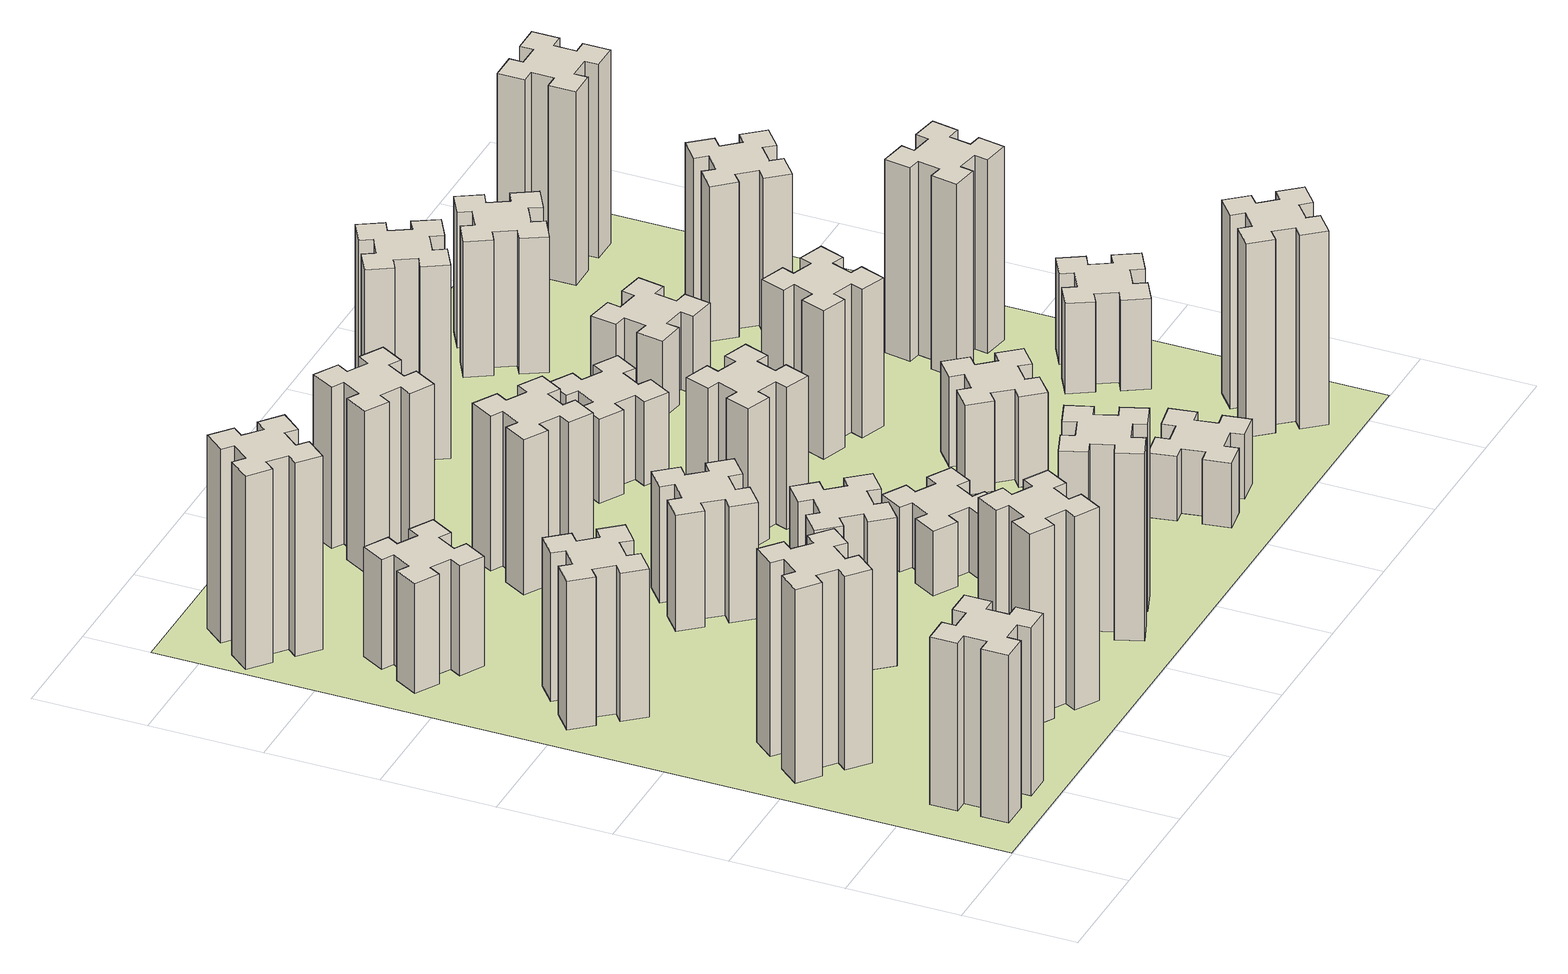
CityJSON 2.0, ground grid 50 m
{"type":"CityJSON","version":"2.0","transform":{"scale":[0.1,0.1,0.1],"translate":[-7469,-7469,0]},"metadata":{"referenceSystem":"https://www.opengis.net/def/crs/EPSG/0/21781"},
"CityObjects":{
"building1":{"type":"Building","attributes":{"class":"1000","function":"1000","usage":"1000","yearOfConstruction":2016,"roofType":"1000","measuredHeight":78,"storeysAboveGround":30,"storeysBelowGround":0},"geometry":[{"type":"Solid","lod":"1","boundaries":[[[[0,1,2,3,4,5,6,7,8,9,10,11,12,13,14,15,16,17,18,19]],[[17,16,20,21]],[[16,15,22,20]],[[15,14,23,22]],[[14,13,24,23]],[[13,12,25,24]],[[12,11,26,25]],[[11,10,27,26]],[[10,9,28,27]],[[9,8,29,28]],[[8,7,30,29]],[[7,6,31,30]],[[6,5,32,31]],[[5,4,33,32]],[[4,3,34,33]],[[3,2,35,34]],[[2,1,36,35]],[[1,0,37,36]],[[0,19,38,37]],[[19,18,39,38]],[[18,17,21,39]],[[24,25,26,27,28,29,30,31,32,33,34,35,36,37,38,39,21,20,22,23]]]]}]},
"building2":{"type":"Building","attributes":{"class":"1000","function":"1000","usage":"1000","yearOfConstruction":2016,"roofType":"1000","measuredHeight":90,"storeysAboveGround":30,"storeysBelowGround":0},"geometry":[{"type":"Solid","lod":"1","boundaries":[[[[40,41,42,43,44,45,46,47,48,49,50,51,52,53,54,55,56,57,58,59]],[[57,56,60,61]],[[56,55,62,60]],[[55,54,63,62]],[[54,53,64,63]],[[53,52,65,64]],[[52,51,66,65]],[[51,50,67,66]],[[50,49,68,67]],[[49,48,69,68]],[[48,47,70,69]],[[47,46,71,70]],[[46,45,72,71]],[[45,44,73,72]],[[44,43,74,73]],[[43,42,75,74]],[[42,41,76,75]],[[41,40,77,76]],[[40,59,78,77]],[[59,58,79,78]],[[58,57,61,79]],[[64,65,66,67,68,69,70,71,72,73,74,75,76,77,78,79,61,60,62,63]]]]}]},
"building3":{"type":"Building","attributes":{"class":"1000","function":"1000","usage":"1000","yearOfConstruction":2016,"roofType":"1000","measuredHeight":69,"storeysAboveGround":30,"storeysBelowGround":0},"geometry":[{"type":"Solid","lod":"1","boundaries":[[[[80,81,82,83,84,85,86,87,88,89,90,91,92,93,94,95,96,97,98,99]],[[97,96,100,101]],[[96,95,102,100]],[[95,94,103,102]],[[94,93,104,103]],[[93,92,105,104]],[[92,91,106,105]],[[91,90,107,106]],[[90,89,108,107]],[[89,88,109,108]],[[88,87,110,109]],[[87,86,111,110]],[[86,85,112,111]],[[85,84,113,112]],[[84,83,114,113]],[[83,82,115,114]],[[82,81,116,115]],[[81,80,117,116]],[[80,99,118,117]],[[99,98,119,118]],[[98,97,101,119]],[[104,105,106,107,108,109,110,111,112,113,114,115,116,117,118,119,101,100,102,103]]]]}]},
"building4":{"type":"Building","attributes":{"class":"1000","function":"1000","usage":"1000","yearOfConstruction":2016,"roofType":"1000","measuredHeight":51,"storeysAboveGround":30,"storeysBelowGround":0},"geometry":[{"type":"Solid","lod":"1","boundaries":[[[[120,121,122,123,124,125,126,127,128,129,130,131,132,133,134,135,136,137,138,139]],[[137,136,140,141]],[[136,135,142,140]],[[135,134,143,142]],[[134,133,144,143]],[[133,132,145,144]],[[132,131,146,145]],[[131,130,147,146]],[[130,129,148,147]],[[129,128,149,148]],[[128,127,150,149]],[[127,126,151,150]],[[126,125,152,151]],[[125,124,153,152]],[[124,123,154,153]],[[123,122,155,154]],[[122,121,156,155]],[[121,120,157,156]],[[120,139,158,157]],[[139,138,159,158]],[[138,137,141,159]],[[144,145,146,147,148,149,150,151,152,153,154,155,156,157,158,159,141,140,142,143]]]]}]},
"building5":{"type":"Building","attributes":{"class":"1000","function":"1000","usage":"1000","yearOfConstruction":2016,"roofType":"1000","measuredHeight":90,"storeysAboveGround":30,"storeysBelowGround":0},"geometry":[{"type":"Solid","lod":"1","boundaries":[[[[160,161,162,163,164,165,166,167,168,169,170,171,172,173,174,175,176,177,178,179]],[[177,176,180,181]],[[176,175,182,180]],[[175,174,183,182]],[[174,173,184,183]],[[173,172,185,184]],[[172,171,186,185]],[[171,170,187,186]],[[170,169,188,187]],[[169,168,189,188]],[[168,167,190,189]],[[167,166,191,190]],[[166,165,192,191]],[[165,164,193,192]],[[164,163,194,193]],[[163,162,195,194]],[[162,161,196,195]],[[161,160,197,196]],[[160,179,198,197]],[[179,178,199,198]],[[178,177,181,199]],[[184,185,186,187,188,189,190,191,192,193,194,195,196,197,198,199,181,180,182,183]]]]}]},
"building6":{"type":"Building","attributes":{"class":"1000","function":"1000","usage":"1000","yearOfConstruction":2016,"roofType":"1000","measuredHeight":90,"storeysAboveGround":30,"storeysBelowGround":0},"geometry":[{"type":"Solid","lod":"1","boundaries":[[[[200,201,202,203,204,205,206,207,208,209,210,211,212,213,214,215,216,217,218,219]],[[217,216,220,221]],[[216,215,222,220]],[[215,214,223,222]],[[214,213,224,223]],[[213,212,225,224]],[[212,211,226,225]],[[211,210,227,226]],[[210,209,228,227]],[[209,208,229,228]],[[208,207,230,229]],[[207,206,231,230]],[[206,205,232,231]],[[205,204,233,232]],[[204,203,234,233]],[[203,202,235,234]],[[202,201,236,235]],[[201,200,237,236]],[[200,219,238,237]],[[219,218,239,238]],[[218,217,221,239]],[[224,225,226,227,228,229,230,231,232,233,234,235,236,237,238,239,221,220,222,223]]]]}]},
"building7":{"type":"Building","attributes":{"class":"1000","function":"1000","usage":"1000","yearOfConstruction":2016,"roofType":"1000","measuredHeight":69,"storeysAboveGround":30,"storeysBelowGround":0},"geometry":[{"type":"Solid","lod":"1","boundaries":[[[[240,241,242,243,244,245,246,247,248,249,250,251,252,253,254,255,256,257,258,259]],[[257,256,260,261]],[[256,255,262,260]],[[255,254,263,262]],[[254,253,264,263]],[[253,252,265,264]],[[252,251,266,265]],[[251,250,267,266]],[[250,249,268,267]],[[249,248,269,268]],[[248,247,270,269]],[[247,246,271,270]],[[246,245,272,271]],[[245,244,273,272]],[[244,243,274,273]],[[243,242,275,274]],[[242,241,276,275]],[[241,240,277,276]],[[240,259,278,277]],[[259,258,279,278]],[[258,257,261,279]],[[264,265,266,267,268,269,270,271,272,273,274,275,276,277,278,279,261,260,262,263]]]]}]},
"building8":{"type":"Building","attributes":{"class":"1000","function":"1000","usage":"1000","yearOfConstruction":2016,"roofType":"1000","measuredHeight":54,"storeysAboveGround":30,"storeysBelowGround":0},"geometry":[{"type":"Solid","lod":"1","boundaries":[[[[280,281,282,283,284,285,286,287,288,289,290,291,292,293,294,295,296,297,298,299]],[[297,296,300,301]],[[296,295,302,300]],[[295,294,303,302]],[[294,293,304,303]],[[293,292,305,304]],[[292,291,306,305]],[[291,290,307,306]],[[290,289,308,307]],[[289,288,309,308]],[[288,287,310,309]],[[287,286,311,310]],[[286,285,312,311]],[[285,284,313,312]],[[284,283,314,313]],[[283,282,315,314]],[[282,281,316,315]],[[281,280,317,316]],[[280,299,318,317]],[[299,298,319,318]],[[298,297,301,319]],[[304,305,306,307,308,309,310,311,312,313,314,315,316,317,318,319,301,300,302,303]]]]}]},
"building9":{"type":"Building","attributes":{"class":"1000","function":"1000","usage":"1000","yearOfConstruction":2016,"roofType":"1000","measuredHeight":87,"storeysAboveGround":30,"storeysBelowGround":0},"geometry":[{"type":"Solid","lod":"1","boundaries":[[[[320,321,322,323,324,325,326,327,328,329,330,331,332,333,334,335,336,337,338,339]],[[337,336,340,341]],[[336,335,342,340]],[[335,334,343,342]],[[334,333,344,343]],[[333,332,345,344]],[[332,331,346,345]],[[331,330,347,346]],[[330,329,348,347]],[[329,328,349,348]],[[328,327,350,349]],[[327,326,351,350]],[[326,325,352,351]],[[325,324,353,352]],[[324,323,354,353]],[[323,322,355,354]],[[322,321,356,355]],[[321,320,357,356]],[[320,339,358,357]],[[339,338,359,358]],[[338,337,341,359]],[[344,345,346,347,348,349,350,351,352,353,354,355,356,357,358,359,341,340,342,343]]]]}]},
"building10":{"type":"Building","attributes":{"class":"1000","function":"1000","usage":"1000","yearOfConstruction":2016,"roofType":"1000","measuredHeight":72,"storeysAboveGround":30,"storeysBelowGround":0},"geometry":[{"type":"Solid","lod":"1","boundaries":[[[[360,361,362,363,364,365,366,367,368,369,370,371,372,373,374,375,376,377,378,379]],[[377,376,380,381]],[[376,375,382,380]],[[375,374,383,382]],[[374,373,384,383]],[[373,372,385,384]],[[372,371,386,385]],[[371,370,387,386]],[[370,369,388,387]],[[369,368,389,388]],[[368,367,390,389]],[[367,366,391,390]],[[366,365,392,391]],[[365,364,393,392]],[[364,363,394,393]],[[363,362,395,394]],[[362,361,396,395]],[[361,360,397,396]],[[360,379,398,397]],[[379,378,399,398]],[[378,377,381,399]],[[384,385,386,387,388,389,390,391,392,393,394,395,396,397,398,399,381,380,382,383]]]]}]},
"building11":{"type":"Building","attributes":{"class":"1000","function":"1000","usage":"1000","yearOfConstruction":2016,"roofType":"1000","measuredHeight":75,"storeysAboveGround":30,"storeysBelowGround":0},"geometry":[{"type":"Solid","lod":"1","boundaries":[[[[400,401,402,403,404,405,406,407,408,409,410,411,412,413,414,415,416,417,418,419]],[[417,416,420,421]],[[416,415,422,420]],[[415,414,423,422]],[[414,413,424,423]],[[413,412,425,424]],[[412,411,426,425]],[[411,410,427,426]],[[410,409,428,427]],[[409,408,429,428]],[[408,407,430,429]],[[407,406,431,430]],[[406,405,432,431]],[[405,404,433,432]],[[404,403,434,433]],[[403,402,435,434]],[[402,401,436,435]],[[401,400,437,436]],[[400,419,438,437]],[[419,418,439,438]],[[418,417,421,439]],[[424,425,426,427,428,429,430,431,432,433,434,435,436,437,438,439,421,420,422,423]]]]}]},
"building12":{"type":"Building","attributes":{"class":"1000","function":"1000","usage":"1000","yearOfConstruction":2016,"roofType":"1000","measuredHeight":30,"storeysAboveGround":30,"storeysBelowGround":0},"geometry":[{"type":"Solid","lod":"1","boundaries":[[[[440,441,442,443,444,445,446,447,448,449,450,451,452,453,454,455,456,457,458,459]],[[457,456,460,461]],[[456,455,462,460]],[[455,454,463,462]],[[454,453,464,463]],[[453,452,465,464]],[[452,451,466,465]],[[451,450,467,466]],[[450,449,468,467]],[[449,448,469,468]],[[448,447,470,469]],[[447,446,471,470]],[[446,445,472,471]],[[445,444,473,472]],[[444,443,474,473]],[[443,442,475,474]],[[442,441,476,475]],[[441,440,477,476]],[[440,459,478,477]],[[459,458,479,478]],[[458,457,461,479]],[[464,465,466,467,468,469,470,471,472,473,474,475,476,477,478,479,461,460,462,463]]]]}]},
"building13":{"type":"Building","attributes":{"class":"1000","function":"1000","usage":"1000","yearOfConstruction":2016,"roofType":"1000","measuredHeight":66,"storeysAboveGround":30,"storeysBelowGround":0},"geometry":[{"type":"Solid","lod":"1","boundaries":[[[[480,481,482,483,484,485,486,487,488,489,490,491,492,493,494,495,496,497,498,499]],[[497,496,500,501]],[[496,495,502,500]],[[495,494,503,502]],[[494,493,504,503]],[[493,492,505,504]],[[492,491,506,505]],[[491,490,507,506]],[[490,489,508,507]],[[489,488,509,508]],[[488,487,510,509]],[[487,486,511,510]],[[486,485,512,511]],[[485,484,513,512]],[[484,483,514,513]],[[483,482,515,514]],[[482,481,516,515]],[[481,480,517,516]],[[480,499,518,517]],[[499,498,519,518]],[[498,497,501,519]],[[504,505,506,507,508,509,510,511,512,513,514,515,516,517,518,519,501,500,502,503]]]]}]},
"building14":{"type":"Building","attributes":{"class":"1000","function":"1000","usage":"1000","yearOfConstruction":2016,"roofType":"1000","measuredHeight":39,"storeysAboveGround":30,"storeysBelowGround":0},"geometry":[{"type":"Solid","lod":"1","boundaries":[[[[520,521,522,523,524,525,526,527,528,529,530,531,532,533,534,535,536,537,538,539]],[[537,536,540,541]],[[536,535,542,540]],[[535,534,543,542]],[[534,533,544,543]],[[533,532,545,544]],[[532,531,546,545]],[[531,530,547,546]],[[530,529,548,547]],[[529,528,549,548]],[[528,527,550,549]],[[527,526,551,550]],[[526,525,552,551]],[[525,524,553,552]],[[524,523,554,553]],[[523,522,555,554]],[[522,521,556,555]],[[521,520,557,556]],[[520,539,558,557]],[[539,538,559,558]],[[538,537,541,559]],[[544,545,546,547,548,549,550,551,552,553,554,555,556,557,558,559,541,540,542,543]]]]}]},
"building15":{"type":"Building","attributes":{"class":"1000","function":"1000","usage":"1000","yearOfConstruction":2016,"roofType":"1000","measuredHeight":30,"storeysAboveGround":30,"storeysBelowGround":0},"geometry":[{"type":"Solid","lod":"1","boundaries":[[[[560,561,562,563,564,565,566,567,568,569,570,571,572,573,574,575,576,577,578,579]],[[577,576,580,581]],[[576,575,582,580]],[[575,574,583,582]],[[574,573,584,583]],[[573,572,585,584]],[[572,571,586,585]],[[571,570,587,586]],[[570,569,588,587]],[[569,568,589,588]],[[568,567,590,589]],[[567,566,591,590]],[[566,565,592,591]],[[565,564,593,592]],[[564,563,594,593]],[[563,562,595,594]],[[562,561,596,595]],[[561,560,597,596]],[[560,579,598,597]],[[579,578,599,598]],[[578,577,581,599]],[[584,585,586,587,588,589,590,591,592,593,594,595,596,597,598,599,581,580,582,583]]]]}]},
"building16":{"type":"Building","attributes":{"class":"1000","function":"1000","usage":"1000","yearOfConstruction":2016,"roofType":"1000","measuredHeight":90,"storeysAboveGround":30,"storeysBelowGround":0},"geometry":[{"type":"Solid","lod":"1","boundaries":[[[[600,601,602,603,604,605,606,607,608,609,610,611,612,613,614,615,616,617,618,619]],[[617,616,620,621]],[[616,615,622,620]],[[615,614,623,622]],[[614,613,624,623]],[[613,612,625,624]],[[612,611,626,625]],[[611,610,627,626]],[[610,609,628,627]],[[609,608,629,628]],[[608,607,630,629]],[[607,606,631,630]],[[606,605,632,631]],[[605,604,633,632]],[[604,603,634,633]],[[603,602,635,634]],[[602,601,636,635]],[[601,600,637,636]],[[600,619,638,637]],[[619,618,639,638]],[[618,617,621,639]],[[624,625,626,627,628,629,630,631,632,633,634,635,636,637,638,639,621,620,622,623]]]]}]},
"building17":{"type":"Building","attributes":{"class":"1000","function":"1000","usage":"1000","yearOfConstruction":2016,"roofType":"1000","measuredHeight":42,"storeysAboveGround":30,"storeysBelowGround":0},"geometry":[{"type":"Solid","lod":"1","boundaries":[[[[640,641,642,643,644,645,646,647,648,649,650,651,652,653,654,655,656,657,658,659]],[[657,656,660,661]],[[656,655,662,660]],[[655,654,663,662]],[[654,653,664,663]],[[653,652,665,664]],[[652,651,666,665]],[[651,650,667,666]],[[650,649,668,667]],[[649,648,669,668]],[[648,647,670,669]],[[647,646,671,670]],[[646,645,672,671]],[[645,644,673,672]],[[644,643,674,673]],[[643,642,675,674]],[[642,641,676,675]],[[641,640,677,676]],[[640,659,678,677]],[[659,658,679,678]],[[658,657,661,679]],[[664,665,666,667,668,669,670,671,672,673,674,675,676,677,678,679,661,660,662,663]]]]}]},
"building18":{"type":"Building","attributes":{"class":"1000","function":"1000","usage":"1000","yearOfConstruction":2016,"roofType":"1000","measuredHeight":69,"storeysAboveGround":30,"storeysBelowGround":0},"geometry":[{"type":"Solid","lod":"1","boundaries":[[[[680,681,682,683,684,685,686,687,688,689,690,691,692,693,694,695,696,697,698,699]],[[697,696,700,701]],[[696,695,702,700]],[[695,694,703,702]],[[694,693,704,703]],[[693,692,705,704]],[[692,691,706,705]],[[691,690,707,706]],[[690,689,708,707]],[[689,688,709,708]],[[688,687,710,709]],[[687,686,711,710]],[[686,685,712,711]],[[685,684,713,712]],[[684,683,714,713]],[[683,682,715,714]],[[682,681,716,715]],[[681,680,717,716]],[[680,699,718,717]],[[699,698,719,718]],[[698,697,701,719]],[[704,705,706,707,708,709,710,711,712,713,714,715,716,717,718,719,701,700,702,703]]]]}]},
"building19":{"type":"Building","attributes":{"class":"1000","function":"1000","usage":"1000","yearOfConstruction":2016,"roofType":"1000","measuredHeight":36,"storeysAboveGround":30,"storeysBelowGround":0},"geometry":[{"type":"Solid","lod":"1","boundaries":[[[[720,721,722,723,724,725,726,727,728,729,730,731,732,733,734,735,736,737,738,739]],[[737,736,740,741]],[[736,735,742,740]],[[735,734,743,742]],[[734,733,744,743]],[[733,732,745,744]],[[732,731,746,745]],[[731,730,747,746]],[[730,729,748,747]],[[729,728,749,748]],[[728,727,750,749]],[[727,726,751,750]],[[726,725,752,751]],[[725,724,753,752]],[[724,723,754,753]],[[723,722,755,754]],[[722,721,756,755]],[[721,720,757,756]],[[720,739,758,757]],[[739,738,759,758]],[[738,737,741,759]],[[744,745,746,747,748,749,750,751,752,753,754,755,756,757,758,759,741,740,742,743]]]]}]},
"building20":{"type":"Building","attributes":{"class":"1000","function":"1000","usage":"1000","yearOfConstruction":2016,"roofType":"1000","measuredHeight":90,"storeysAboveGround":30,"storeysBelowGround":0},"geometry":[{"type":"Solid","lod":"1","boundaries":[[[[760,761,762,763,764,765,766,767,768,769,770,771,772,773,774,775,776,777,778,779]],[[777,776,780,781]],[[776,775,782,780]],[[775,774,783,782]],[[774,773,784,783]],[[773,772,785,784]],[[772,771,786,785]],[[771,770,787,786]],[[770,769,788,787]],[[769,768,789,788]],[[768,767,790,789]],[[767,766,791,790]],[[766,765,792,791]],[[765,764,793,792]],[[764,763,794,793]],[[763,762,795,794]],[[762,761,796,795]],[[761,760,797,796]],[[760,779,798,797]],[[779,778,799,798]],[[778,777,781,799]],[[784,785,786,787,788,789,790,791,792,793,794,795,796,797,798,799,781,780,782,783]]]]}]},
"building21":{"type":"Building","attributes":{"class":"1000","function":"1000","usage":"1000","yearOfConstruction":2016,"roofType":"1000","measuredHeight":63,"storeysAboveGround":30,"storeysBelowGround":0},"geometry":[{"type":"Solid","lod":"1","boundaries":[[[[800,801,802,803,804,805,806,807,808,809,810,811,812,813,814,815,816,817,818,819]],[[817,816,820,821]],[[816,815,822,820]],[[815,814,823,822]],[[814,813,824,823]],[[813,812,825,824]],[[812,811,826,825]],[[811,810,827,826]],[[810,809,828,827]],[[809,808,829,828]],[[808,807,830,829]],[[807,806,831,830]],[[806,805,832,831]],[[805,804,833,832]],[[804,803,834,833]],[[803,802,835,834]],[[802,801,836,835]],[[801,800,837,836]],[[800,819,838,837]],[[819,818,839,838]],[[818,817,821,839]],[[824,825,826,827,828,829,830,831,832,833,834,835,836,837,838,839,821,820,822,823]]]]}]},
"building22":{"type":"Building","attributes":{"class":"1000","function":"1000","usage":"1000","yearOfConstruction":2016,"roofType":"1000","measuredHeight":42,"storeysAboveGround":30,"storeysBelowGround":0},"geometry":[{"type":"Solid","lod":"1","boundaries":[[[[840,841,842,843,844,845,846,847,848,849,850,851,852,853,854,855,856,857,858,859]],[[857,856,860,861]],[[856,855,862,860]],[[855,854,863,862]],[[854,853,864,863]],[[853,852,865,864]],[[852,851,866,865]],[[851,850,867,866]],[[850,849,868,867]],[[849,848,869,868]],[[848,847,870,869]],[[847,846,871,870]],[[846,845,872,871]],[[845,844,873,872]],[[844,843,874,873]],[[843,842,875,874]],[[842,841,876,875]],[[841,840,877,876]],[[840,859,878,877]],[[859,858,879,878]],[[858,857,861,879]],[[864,865,866,867,868,869,870,871,872,873,874,875,876,877,878,879,861,860,862,863]]]]}]},
"building23":{"type":"Building","attributes":{"class":"1000","function":"1000","usage":"1000","yearOfConstruction":2016,"roofType":"1000","measuredHeight":90,"storeysAboveGround":30,"storeysBelowGround":0},"geometry":[{"type":"Solid","lod":"1","boundaries":[[[[880,881,882,883,884,885,886,887,888,889,890,891,892,893,894,895,896,897,898,899]],[[897,896,900,901]],[[896,895,902,900]],[[895,894,903,902]],[[894,893,904,903]],[[893,892,905,904]],[[892,891,906,905]],[[891,890,907,906]],[[890,889,908,907]],[[889,888,909,908]],[[888,887,910,909]],[[887,886,911,910]],[[886,885,912,911]],[[885,884,913,912]],[[884,883,914,913]],[[883,882,915,914]],[[882,881,916,915]],[[881,880,917,916]],[[880,899,918,917]],[[899,898,919,918]],[[898,897,901,919]],[[904,905,906,907,908,909,910,911,912,913,914,915,916,917,918,919,901,900,902,903]]]]}]},
"building24":{"type":"Building","attributes":{"class":"1000","function":"1000","usage":"1000","yearOfConstruction":2016,"roofType":"1000","measuredHeight":72,"storeysAboveGround":30,"storeysBelowGround":0},"geometry":[{"type":"Solid","lod":"1","boundaries":[[[[920,921,922,923,924,925,926,927,928,929,930,931,932,933,934,935,936,937,938,939]],[[937,936,940,941]],[[936,935,942,940]],[[935,934,943,942]],[[934,933,944,943]],[[933,932,945,944]],[[932,931,946,945]],[[931,930,947,946]],[[930,929,948,947]],[[929,928,949,948]],[[928,927,950,949]],[[927,926,951,950]],[[926,925,952,951]],[[925,924,953,952]],[[924,923,954,953]],[[923,922,955,954]],[[922,921,956,955]],[[921,920,957,956]],[[920,939,958,957]],[[939,938,959,958]],[[938,937,941,959]],[[944,945,946,947,948,949,950,951,952,953,954,955,956,957,958,959,941,940,942,943]]]]}]},
"building25":{"type":"Building","attributes":{"class":"1000","function":"1000","usage":"1000","yearOfConstruction":2016,"roofType":"1000","measuredHeight":90,"storeysAboveGround":30,"storeysBelowGround":0},"geometry":[{"type":"Solid","lod":"1","boundaries":[[[[960,961,962,963,964,965,966,967,968,969,970,971,972,973,974,975,976,977,978,979]],[[977,976,980,981]],[[976,975,982,980]],[[975,974,983,982]],[[974,973,984,983]],[[973,972,985,984]],[[972,971,986,985]],[[971,970,987,986]],[[970,969,988,987]],[[969,968,989,988]],[[968,967,990,989]],[[967,966,991,990]],[[966,965,992,991]],[[965,964,993,992]],[[964,963,994,993]],[[963,962,995,994]],[[962,961,996,995]],[[961,960,997,996]],[[960,979,998,997]],[[979,978,999,998]],[[978,977,981,999]],[[984,985,986,987,988,989,990,991,992,993,994,995,996,997,998,999,981,980,982,983]]]]}]},
"landuse1":{"type":"LandUse","attributes":{"name":"plot1","function":"1010"},"geometry":[{"type":"MultiSurface","lod":"1","boundaries":[[[1000,1001,1002,1003]]]}]}
},
"vertices":[
[265,325,0],[265,225,0],[205,225,0],[205,105,0],[325,105,0],[325,165,0],[425,165,0],[425,105,0],[545,105,0],[545,225,0],[485,225,0],[485,325,0],[545,325,0],[545,445,0],[425,445,0],[425,385,0],[325,385,0],[325,445,0],[205,445,0],[205,325,0],[325,385,780],[325,445,780],[425,385,780],[425,445,780],[545,445,780],[545,325,780],[485,325,780],[485,225,780],[545,225,780],[545,105,780],[425,105,780],[425,165,780],[325,165,780],[325,105,780],[205,105,780],[205,225,780],[265,225,780],[265,325,780],[205,325,780],[205,445,780],
[484,1067,0],[408,1132,0],[446,1178,0],[354,1255,0],[277,1163,0],[323,1124,0],[259,1048,0],[213,1086,0],[136,994,0],[228,917,0],[266,963,0],[343,899,0],[304,853,0],[396,776,0],[473,868,0],[427,906,0],[492,983,0],[538,944,0],[615,1036,0],[523,1113,0],[492,983,900],[538,944,900],[427,906,900],[473,868,900],[396,776,900],[304,853,900],[343,899,900],[266,963,900],[228,917,900],[136,994,900],[213,1086,900],[259,1048,900],[323,1124,900],[277,1163,900],[354,1255,900],[446,1178,900],[408,1132,900],[484,1067,900],[523,1113,900],[615,1036,900],
[492,1988,0],[427,2064,0],[473,2103,0],[396,2195,0],[304,2118,0],[343,2072,0],[266,2007,0],[228,2053,0],[136,1976,0],[213,1884,0],[259,1923,0],[323,1846,0],[277,1808,0],[354,1716,0],[446,1793,0],[408,1839,0],[484,1903,0],[523,1857,0],[615,1934,0],[538,2026,0],[484,1903,690],[523,1857,690],[408,1839,690],[446,1793,690],[354,1716,690],[277,1808,690],[323,1846,690],[259,1923,690],[213,1884,690],[136,1976,690],[228,2053,690],[266,2007,690],[343,2072,690],[304,2118,690],[396,2195,690],[473,2103,690],[427,2064,690],[492,1988,690],[538,2026,690],[615,1934,690],
[446,2597,0],[496,2684,0],[548,2654,0],[608,2758,0],[504,2818,0],[474,2766,0],[387,2816,0],[417,2868,0],[313,2928,0],[253,2824,0],[305,2794,0],[255,2707,0],[203,2737,0],[143,2633,0],[247,2573,0],[277,2625,0],[364,2575,0],[334,2523,0],[438,2463,0],[498,2567,0],[364,2575,510],[334,2523,510],[277,2625,510],[247,2573,510],[143,2633,510],[203,2737,510],[255,2707,510],[305,2794,510],[253,2824,510],[313,2928,510],[417,2868,510],[387,2816,510],[474,2766,510],[504,2818,510],[608,2758,510],[548,2654,510],[496,2684,510],[446,2597,510],[498,2567,510],[438,2463,510],
[1214,446,0],[1127,496,0],[1157,548,0],[1053,608,0],[993,504,0],[1045,474,0],[995,387,0],[943,417,0],[883,313,0],[987,253,0],[1017,305,0],[1104,255,0],[1074,203,0],[1178,143,0],[1238,247,0],[1186,277,0],[1236,364,0],[1288,334,0],[1348,438,0],[1244,498,0],[1236,364,900],[1288,334,900],[1186,277,900],[1238,247,900],[1178,143,900],[1074,203,900],[1104,255,900],[1017,305,900],[987,253,900],[883,313,900],[943,417,900],[995,387,900],[1045,474,900],[993,504,900],[1053,608,900],[1157,548,900],[1127,496,900],[1214,446,900],[1244,498,900],[1348,438,900],
[384,3387,0],[308,3452,0],[346,3498,0],[254,3575,0],[177,3483,0],[223,3444,0],[159,3368,0],[113,3406,0],[36,3314,0],[128,3237,0],[166,3283,0],[243,3219,0],[204,3173,0],[296,3096,0],[373,3188,0],[327,3226,0],[392,3303,0],[438,3264,0],[515,3356,0],[423,3433,0],[392,3303,900],[438,3264,900],[327,3226,900],[373,3188,900],[296,3096,900],[204,3173,900],[243,3219,900],[166,3283,900],[128,3237,900],[36,3314,900],[113,3406,900],[159,3368,900],[223,3444,900],[177,3483,900],[254,3575,900],[346,3498,900],[308,3452,900],[384,3387,900],[423,3433,900],[515,3356,900],
[1083,1332,0],[1006,1267,0],[968,1313,0],[876,1236,0],[953,1144,0],[999,1183,0],[1063,1106,0],[1017,1068,0],[1094,976,0],[1186,1053,0],[1148,1099,0],[1224,1163,0],[1263,1117,0],[1355,1194,0],[1278,1286,0],[1232,1248,0],[1167,1324,0],[1213,1363,0],[1136,1455,0],[1044,1378,0],[1167,1324,690],[1213,1363,690],[1232,1248,690],[1278,1286,690],[1355,1194,690],[1263,1117,690],[1224,1163,690],[1148,1099,690],[1186,1053,690],[1094,976,690],[1017,1068,690],[1063,1106,690],[999,1183,690],[953,1144,690],[876,1236,690],[968,1313,690],[1006,1267,690],[1083,1332,690],[1044,1378,690],[1136,1455,690],
[1183,1972,0],[1106,1907,0],[1068,1953,0],[976,1876,0],[1053,1784,0],[1099,1823,0],[1163,1746,0],[1117,1708,0],[1194,1616,0],[1286,1693,0],[1248,1739,0],[1324,1803,0],[1363,1757,0],[1455,1834,0],[1378,1926,0],[1332,1888,0],[1267,1964,0],[1313,2003,0],[1236,2095,0],[1144,2018,0],[1267,1964,540],[1313,2003,540],[1332,1888,540],[1378,1926,540],[1455,1834,540],[1363,1757,540],[1324,1803,540],[1248,1739,540],[1286,1693,540],[1194,1616,540],[1117,1708,540],[1163,1746,540],[1099,1823,540],[1053,1784,540],[976,1876,540],[1068,1953,540],[1106,1907,540],[1183,1972,540],[1144,2018,540],[1236,2095,540],
[1635,385,0],[1669,291,0],[1613,270,0],[1654,157,0],[1767,199,0],[1746,255,0],[1840,289,0],[1860,233,0],[1973,274,0],[1932,387,0],[1876,366,0],[1842,460,0],[1898,480,0],[1857,593,0],[1744,552,0],[1765,496,0],[1671,462,0],[1650,518,0],[1537,477,0],[1579,364,0],[1671,462,870],[1650,518,870],[1765,496,870],[1744,552,870],[1857,593,870],[1898,480,870],[1842,460,870],[1876,366,870],[1932,387,870],[1973,274,870],[1860,233,870],[1840,289,870],[1746,255,870],[1767,199,870],[1654,157,870],[1613,270,870],[1669,291,870],[1635,385,870],[1579,364,870],[1537,477,870],
[1314,2666,0],[1227,2716,0],[1257,2768,0],[1153,2828,0],[1093,2724,0],[1145,2694,0],[1095,2607,0],[1043,2637,0],[983,2533,0],[1087,2473,0],[1117,2525,0],[1204,2475,0],[1174,2423,0],[1278,2363,0],[1338,2467,0],[1286,2497,0],[1336,2584,0],[1388,2554,0],[1448,2658,0],[1344,2718,0],[1336,2584,720],[1388,2554,720],[1286,2497,720],[1338,2467,720],[1278,2363,720],[1174,2423,720],[1204,2475,720],[1117,2525,720],[1087,2473,720],[983,2533,720],[1043,2637,720],[1095,2607,720],[1145,2694,720],[1093,2724,720],[1153,2828,720],[1257,2768,720],[1227,2716,720],[1314,2666,720],[1344,2718,720],[1448,2658,720],
[1214,3306,0],[1127,3356,0],[1157,3408,0],[1053,3468,0],[993,3364,0],[1045,3334,0],[995,3247,0],[943,3277,0],[883,3173,0],[987,3113,0],[1017,3165,0],[1104,3115,0],[1074,3063,0],[1178,3003,0],[1238,3107,0],[1186,3137,0],[1236,3224,0],[1288,3194,0],[1348,3298,0],[1244,3358,0],[1236,3224,750],[1288,3194,750],[1186,3137,750],[1238,3107,750],[1178,3003,750],[1074,3063,750],[1104,3115,750],[1017,3165,750],[987,3113,750],[883,3173,750],[943,3277,750],[995,3247,750],[1045,3334,750],[993,3364,750],[1053,3468,750],[1157,3408,750],[1127,3356,750],[1214,3306,750],[1244,3358,750],[1348,3298,750],
[1757,1045,0],[1844,995,0],[1814,943,0],[1918,883,0],[1978,987,0],[1926,1017,0],[1976,1104,0],[2028,1074,0],[2088,1178,0],[1984,1238,0],[1954,1186,0],[1867,1236,0],[1897,1288,0],[1793,1348,0],[1733,1244,0],[1785,1214,0],[1735,1127,0],[1683,1157,0],[1623,1053,0],[1727,993,0],[1735,1127,300],[1683,1157,300],[1785,1214,300],[1733,1244,300],[1793,1348,300],[1897,1288,300],[1867,1236,300],[1954,1186,300],[1984,1238,300],[2088,1178,300],[2028,1074,300],[1976,1104,300],[1926,1017,300],[1978,987,300],[1918,883,300],[1814,943,300],[1844,995,300],[1757,1045,300],[1727,993,300],[1623,1053,300],
[1940,2042,0],[1846,2076,0],[1867,2132,0],[1754,2173,0],[1713,2060,0],[1769,2040,0],[1735,1946,0],[1679,1967,0],[1637,1854,0],[1750,1813,0],[1771,1869,0],[1865,1835,0],[1844,1779,0],[1957,1737,0],[1998,1850,0],[1942,1871,0],[1976,1965,0],[2032,1944,0],[2073,2057,0],[1960,2098,0],[1976,1965,660],[2032,1944,660],[1942,1871,660],[1998,1850,660],[1957,1737,660],[1844,1779,660],[1865,1835,660],[1771,1869,660],[1750,1813,660],[1637,1854,660],[1679,1967,660],[1735,1946,660],[1769,2040,660],[1713,2060,660],[1754,2173,660],[1867,2132,660],[1846,2076,660],[1940,2042,660],[1960,2098,660],[2073,2057,660],
[2026,2497,0],[2076,2584,0],[2128,2554,0],[2188,2658,0],[2084,2718,0],[2054,2666,0],[1967,2716,0],[1997,2768,0],[1893,2828,0],[1833,2724,0],[1885,2694,0],[1835,2607,0],[1783,2637,0],[1723,2533,0],[1827,2473,0],[1857,2525,0],[1944,2475,0],[1914,2423,0],[2018,2363,0],[2078,2467,0],[1944,2475,390],[1914,2423,390],[1857,2525,390],[1827,2473,390],[1723,2533,390],[1783,2637,390],[1835,2607,390],[1885,2694,390],[1833,2724,390],[1893,2828,390],[1997,2768,390],[1967,2716,390],[2054,2666,390],[2084,2718,390],[2188,2658,390],[2128,2554,390],[2076,2584,390],[2026,2497,390],[2078,2467,390],[2018,2363,390],
[2725,492,0],[2627,475,0],[2617,534,0],[2498,513,0],[2519,395,0],[2578,405,0],[2596,307,0],[2537,297,0],[2557,178,0],[2676,199,0],[2665,258,0],[2764,276,0],[2774,217,0],[2892,237,0],[2871,356,0],[2812,345,0],[2795,444,0],[2854,454,0],[2833,572,0],[2715,551,0],[2795,444,300],[2854,454,300],[2812,345,300],[2871,356,300],[2892,237,300],[2774,217,300],[2764,276,300],[2665,258,300],[2676,199,300],[2557,178,300],[2537,297,300],[2596,307,300],[2578,405,300],[2519,395,300],[2498,513,300],[2617,534,300],[2627,475,300],[2725,492,300],[2715,551,300],[2833,572,300],
[1844,3556,0],[1757,3506,0],[1727,3558,0],[1623,3498,0],[1683,3394,0],[1735,3424,0],[1785,3337,0],[1733,3307,0],[1793,3203,0],[1897,3263,0],[1867,3315,0],[1954,3365,0],[1984,3313,0],[2088,3373,0],[2028,3477,0],[1976,3447,0],[1926,3534,0],[1978,3564,0],[1918,3668,0],[1814,3608,0],[1926,3534,900],[1978,3564,900],[1976,3447,900],[2028,3477,900],[2088,3373,900],[1984,3313,900],[1954,3365,900],[1867,3315,900],[1897,3263,900],[1793,3203,900],[1733,3307,900],[1785,3337,900],[1735,3424,900],[1683,3394,900],[1623,3498,900],[1727,3558,900],[1757,3506,900],[1844,3556,900],[1814,3608,900],[1918,3668,900],
[2628,1099,0],[2704,1163,0],[2743,1117,0],[2835,1194,0],[2758,1286,0],[2712,1248,0],[2647,1324,0],[2693,1363,0],[2616,1455,0],[2524,1378,0],[2563,1332,0],[2486,1267,0],[2448,1313,0],[2356,1236,0],[2433,1144,0],[2479,1183,0],[2543,1106,0],[2497,1068,0],[2574,976,0],[2666,1053,0],[2543,1106,420],[2497,1068,420],[2479,1183,420],[2433,1144,420],[2356,1236,420],[2448,1313,420],[2486,1267,420],[2563,1332,420],[2524,1378,420],[2616,1455,420],[2693,1363,420],[2647,1324,420],[2712,1248,420],[2758,1286,420],[2835,1194,420],[2743,1117,420],[2704,1163,420],[2628,1099,420],[2666,1053,420],[2574,976,420],
[2682,1871,0],[2716,1965,0],[2772,1944,0],[2813,2057,0],[2700,2098,0],[2680,2042,0],[2586,2076,0],[2607,2132,0],[2494,2173,0],[2453,2060,0],[2509,2040,0],[2475,1946,0],[2419,1967,0],[2377,1854,0],[2490,1813,0],[2511,1869,0],[2605,1835,0],[2584,1779,0],[2697,1737,0],[2738,1850,0],[2605,1835,690],[2584,1779,690],[2511,1869,690],[2490,1813,690],[2377,1854,690],[2419,1967,690],[2475,1946,690],[2509,2040,690],[2453,2060,690],[2494,2173,690],[2607,2132,690],[2586,2076,690],[2680,2042,690],[2700,2098,690],[2813,2057,690],[2772,1944,690],[2716,1965,690],[2682,1871,690],[2738,1850,690],[2697,1737,690],
[2664,2795,0],[2565,2812,0],[2576,2871,0],[2457,2892,0],[2437,2774,0],[2496,2764,0],[2478,2665,0],[2419,2676,0],[2398,2557,0],[2517,2537,0],[2527,2596,0],[2625,2578,0],[2615,2519,0],[2733,2498,0],[2754,2617,0],[2695,2627,0],[2712,2725,0],[2771,2715,0],[2792,2833,0],[2674,2854,0],[2712,2725,360],[2771,2715,360],[2695,2627,360],[2754,2617,360],[2733,2498,360],[2615,2519,360],[2625,2578,360],[2527,2596,360],[2517,2537,360],[2398,2557,360],[2419,2676,360],[2478,2665,360],[2496,2764,360],[2437,2774,360],[2457,2892,360],[2576,2871,360],[2565,2812,360],[2664,2795,360],[2674,2854,360],[2792,2833,360],
[3468,259,0],[3544,323,0],[3583,277,0],[3675,354,0],[3598,446,0],[3552,408,0],[3487,484,0],[3533,523,0],[3456,615,0],[3364,538,0],[3403,492,0],[3326,427,0],[3288,473,0],[3196,396,0],[3273,304,0],[3319,343,0],[3383,266,0],[3337,228,0],[3414,136,0],[3506,213,0],[3383,266,900],[3337,228,900],[3319,343,900],[3273,304,900],[3196,396,900],[3288,473,900],[3326,427,900],[3403,492,900],[3364,538,900],[3456,615,900],[3533,523,900],[3487,484,900],[3552,408,900],[3598,446,900],[3675,354,900],[3583,277,900],[3544,323,900],[3468,259,900],[3506,213,900],[3414,136,900],
[2716,3347,0],[2666,3434,0],[2718,3464,0],[2658,3568,0],[2554,3508,0],[2584,3456,0],[2497,3406,0],[2467,3458,0],[2363,3398,0],[2423,3294,0],[2475,3324,0],[2525,3237,0],[2473,3207,0],[2533,3103,0],[2637,3163,0],[2607,3215,0],[2694,3265,0],[2724,3213,0],[2828,3273,0],[2768,3377,0],[2694,3265,630],[2724,3213,630],[2607,3215,630],[2637,3163,630],[2533,3103,630],[2473,3207,630],[2525,3237,630],[2475,3324,630],[2423,3294,630],[2363,3398,630],[2467,3458,630],[2497,3406,630],[2584,3456,630],[2554,3508,630],[2658,3568,630],[2718,3464,630],[2666,3434,630],[2716,3347,630],[2768,3377,630],[2828,3273,630],
[3315,1104,0],[3365,1017,0],[3313,987,0],[3373,883,0],[3477,943,0],[3447,995,0],[3534,1045,0],[3564,993,0],[3668,1053,0],[3608,1157,0],[3556,1127,0],[3506,1214,0],[3558,1244,0],[3498,1348,0],[3394,1288,0],[3424,1236,0],[3337,1186,0],[3307,1238,0],[3203,1178,0],[3263,1074,0],[3337,1186,420],[3307,1238,420],[3424,1236,420],[3394,1288,420],[3498,1348,420],[3558,1244,420],[3506,1214,420],[3556,1127,420],[3608,1157,420],[3668,1053,420],[3564,993,420],[3534,1045,420],[3447,995,420],[3477,943,420],[3373,883,420],[3313,987,420],[3365,1017,420],[3315,1104,420],[3263,1074,420],[3203,1178,420],
[3267,1656,0],[3365,1638,0],[3355,1579,0],[3473,1558,0],[3494,1677,0],[3435,1687,0],[3452,1785,0],[3511,1775,0],[3532,1893,0],[3414,1914,0],[3404,1855,0],[3305,1872,0],[3316,1931,0],[3197,1952,0],[3177,1834,0],[3236,1824,0],[3218,1725,0],[3159,1736,0],[3138,1617,0],[3257,1597,0],[3218,1725,900],[3159,1736,900],[3236,1824,900],[3177,1834,900],[3197,1952,900],[3316,1931,900],[3305,1872,900],[3404,1855,900],[3414,1914,900],[3532,1893,900],[3511,1775,900],[3452,1785,900],[3435,1687,900],[3494,1677,900],[3473,1558,900],[3355,1579,900],[3365,1638,900],[3267,1656,900],[3257,1597,900],[3138,1617,900],
[3119,2563,0],[3183,2486,0],[3137,2448,0],[3214,2356,0],[3306,2433,0],[3268,2479,0],[3344,2543,0],[3383,2497,0],[3475,2574,0],[3398,2666,0],[3352,2628,0],[3287,2704,0],[3333,2743,0],[3256,2835,0],[3164,2758,0],[3203,2712,0],[3126,2647,0],[3088,2693,0],[2996,2616,0],[3073,2524,0],[3126,2647,720],[3088,2693,720],[3203,2712,720],[3164,2758,720],[3256,2835,720],[3333,2743,720],[3287,2704,720],[3352,2628,720],[3398,2666,720],[3475,2574,720],[3383,2497,720],[3344,2543,720],[3268,2479,720],[3306,2433,720],[3214,2356,720],[3137,2448,720],[3183,2486,720],[3119,2563,720],[3073,2524,720],[2996,2616,720],
[3285,3325,0],[3385,3325,0],[3385,3265,0],[3505,3265,0],[3505,3385,0],[3445,3385,0],[3445,3485,0],[3505,3485,0],[3505,3605,0],[3385,3605,0],[3385,3545,0],[3285,3545,0],[3285,3605,0],[3165,3605,0],[3165,3485,0],[3225,3485,0],[3225,3385,0],[3165,3385,0],[3165,3265,0],[3285,3265,0],[3225,3385,900],[3165,3385,900],[3225,3485,900],[3165,3485,900],[3165,3605,900],[3285,3605,900],[3285,3545,900],[3385,3545,900],[3385,3605,900],[3505,3605,900],[3505,3485,900],[3445,3485,900],[3445,3385,900],[3505,3385,900],[3505,3265,900],[3385,3265,900],[3385,3325,900],[3285,3325,900],[3285,3265,900],[3165,3265,900],
[5,3705,0],[3705,3705,0],[3705,5,0],[5,5,0]
]}
